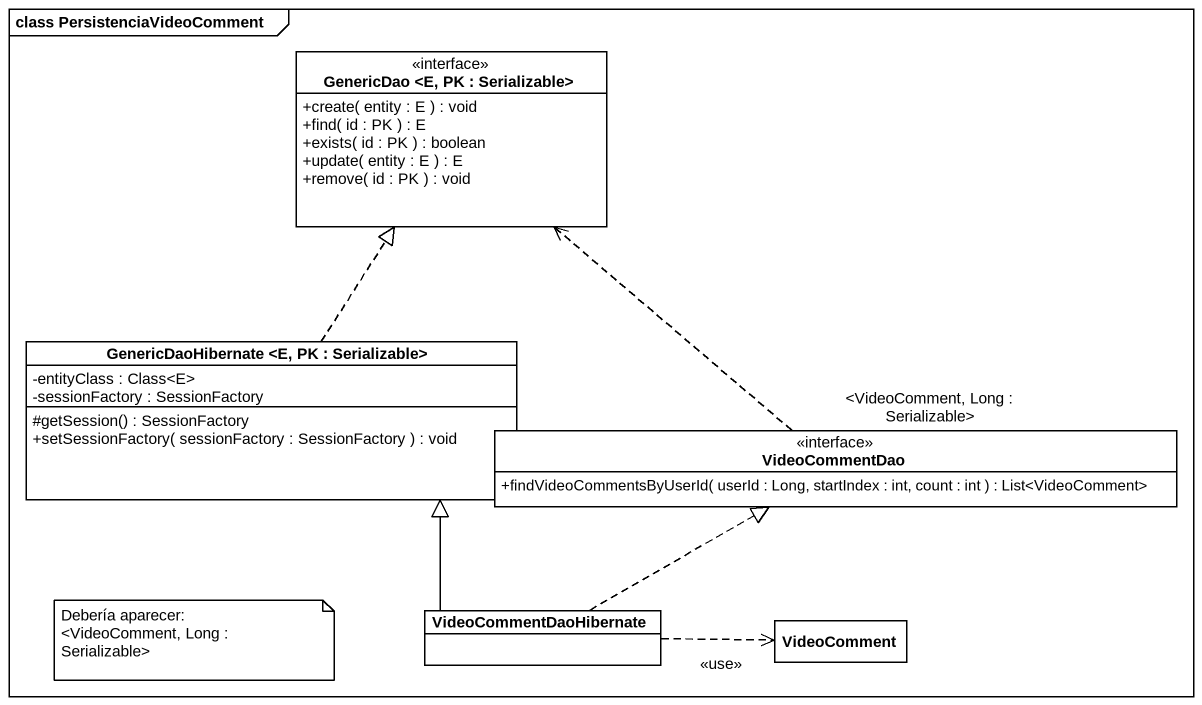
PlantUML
@startuml
mainframe class PersistenciaVideoComment
hide circle
hide empty members
skinparam classAttributeIconSize 0
interface "GenericDao <E, PK : Serializable>" as GenericDao_E_PK_Serializable {
  +create( entity : E ) : void
  +find( id : PK ) : E
  +exists( id : PK ) : boolean
  +update( entity : E ) : E
  +remove( id : PK ) : void
}
class "GenericDaoHibernate <E, PK : Serializable>" as GenericDaoHibernate_E_PK {
  -entityClass : Class<E>
  -sessionFactory : SessionFactory
  #getSession() : SessionFactory
  +setSessionFactory( sessionFactory : SessionFactory ) : void
}
interface VideoCommentDao {
  +findVideoCommentsByUserId( userId : Long, startIndex : int, count : int ) : List<VideoComment>
}
class VideoCommentDaoHibernate
class VideoComment
GenericDaoHibernate_E_PK .up.|> GenericDao_E_PK_Serializable
VideoCommentDao .up.> GenericDao_E_PK_Serializable : <VideoComment, Long : Serializable>
VideoCommentDaoHibernate -up-|> GenericDaoHibernate_E_PK
VideoCommentDaoHibernate .right.|> VideoCommentDao
VideoCommentDaoHibernate .right.> VideoComment : <<use>>
note as N1
  Debería aparecer:
  <VideoComment, Long : Serializable>
end note
@enduml
